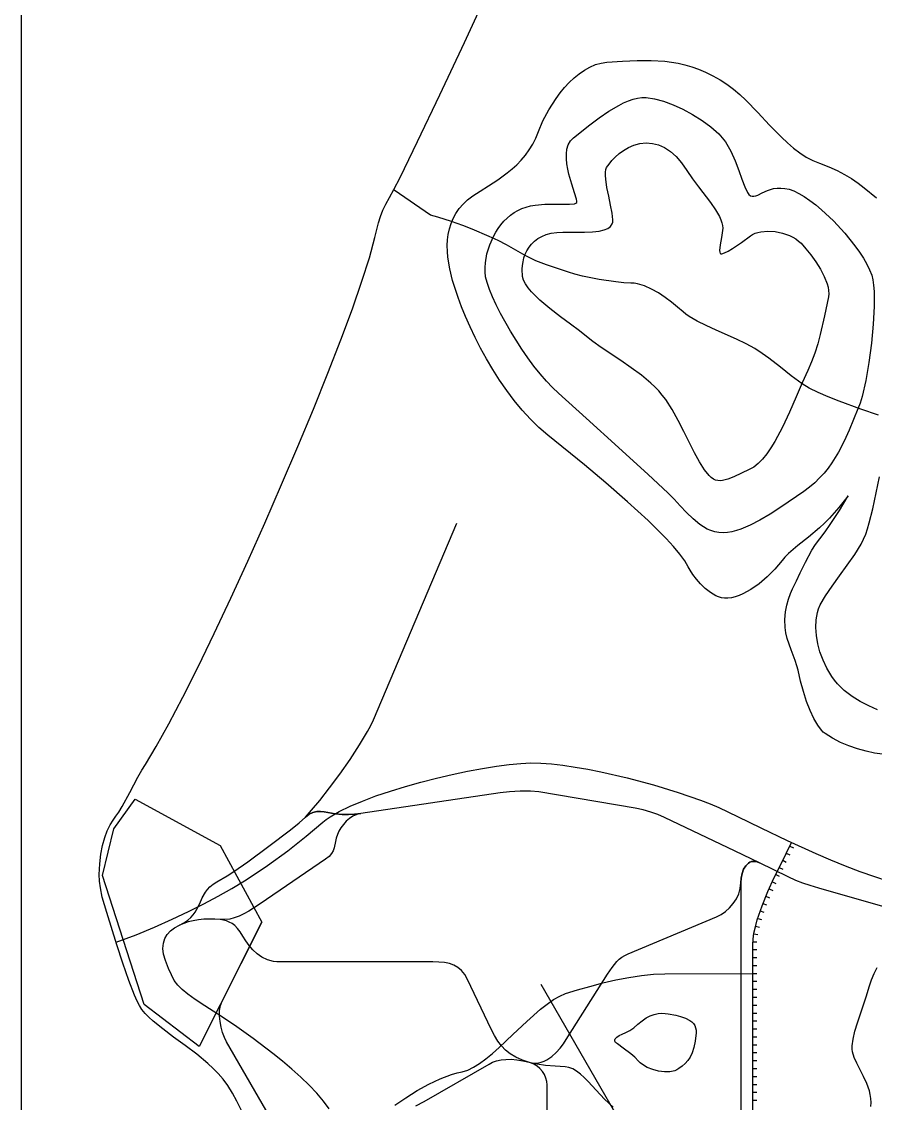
# Model space of a CAD drawing. Header units: inches. Extents: x 14835060 to 15200370, y 4673777 to 4962097.
# Drawn here: x 14835060 to 14890331, y 4788259 to 4858303 of the extents above; entities that cross this region are included whole.
import ezdxf

# ---------------------------------------------------------------- set-up
doc = ezdxf.new("R2010")
doc.units = ezdxf.units.IN
doc.header["$MEASUREMENT"] = 0
for name, color, linetype in [('100m', 7, 'Continuous'), ('1x', 7, 'Continuous'), ('1xÃ¦Â·Âµ', 7, 'Continuous'), ('200m', 7, 'Continuous'), ('500m', 7, 'Continuous'), ('Ã¥Â·ÂžÃ¥Â¢Âƒ', 7, 'Continuous'), ('Ã¥Â¸Â‚Ã¨Â¡Â—Ã¥ÂœÂ°', 7, 'Continuous'), ('Ã¦Â²Â³Ã¥Â·ÂÃ£ÂƒÂ»Ã¦Â¹Â–Ã¦Â²Â¼', 7, 'Continuous'), ('Ã¦ÂµÂ·Ã¥Â²Â¸Ã§Â·Âš', 7, 'Continuous'), ('Ã¦ÂµÂ·Ã¦Â´Â‹', 7, 'Continuous'), ('Ã¦Â¸Â…Ã¦Â°Â´Ã§Â·Âš', 7, 'Continuous'), ('Ã§ÂÂ˜Ã¥Â·ÂžÃ§Â·Âš', 7, 'Continuous'), ('Ã¨Â¥Â¿Ã¥ÂŽÂŸÃ©Â›Â»Ã©Â‰Â„', 7, 'Continuous'), ('Ã¨Â‡Â¨Ã¦ÂµÂ·Ã§Â·Âš', 7, 'Continuous')]:
    doc.layers.add(name, color=color, linetype=linetype)

msp = doc.modelspace()

# ---------------------------------------------------------------- linework, layer by layer
at = {"layer": '100m'}
for points in [[(14890789, 4810867), (14890272, 4810939), (14889728, 4811054), (14889169, 4811210), (14888610, 4811405), (14888065, 4811636), (14887547, 4811903), (14887072, 4812202), (14886960, 4812295), (14886844, 4812418), (14886604, 4812748), (14886358, 4813178), (14886115, 4813693), (14885882, 4814278), (14885669, 4814918), (14885482, 4815597), (14885330, 4816300), (14885257, 4816600), (14885149, 4816927), (14884883, 4817635), (14884628, 4818368), (14884536, 4818726), (14884485, 4819071), (14884470, 4819597), (14884509, 4820078), (14884590, 4820516), (14884701, 4820912), (14884832, 4821266), (14884971, 4821580), (14885223, 4822093), (14885469, 4822621), (14885802, 4823310), (14886221, 4824069), (14886465, 4824446), (14886730, 4824807), (14887075, 4825262), (14887410, 4825735), (14888002, 4826639), (14888580, 4827596), (14887969, 4826838), (14887366, 4826158), (14887037, 4825821), (14886708, 4825516), (14886003, 4824929), (14885314, 4824374), (14884717, 4823866), (14884478, 4823633), (14884290, 4823418), (14883819, 4822853), (14883319, 4822343), (14882800, 4821898), (14882276, 4821528), (14881758, 4821244), (14881505, 4821137), (14881258, 4821055), (14881018, 4820999), (14880788, 4820971), (14880568, 4820972), (14880360, 4821002), (14880178, 4821056), (14879998, 4821131), (14879648, 4821335), (14879318, 4821595), (14879015, 4821889), (14878746, 4822197), (14878518, 4822499), (14878339, 4822774), (14878216, 4823001), (14877996, 4823386), (14877675, 4823826), (14877266, 4824314), (14876779, 4824843), (14876227, 4825404), (14875620, 4825990), (14874291, 4827206), (14872884, 4828430), (14871491, 4829598), (14869122, 4831523), (14868548, 4832017), (14867995, 4832559), (14867462, 4833144), (14866953, 4833764), (14866466, 4834413), (14866004, 4835084), (14865568, 4835771), (14865159, 4836466), (14864777, 4837163), (14864423, 4837856), (14864100, 4838537), (14863807, 4839201), (14863546, 4839840), (14863318, 4840447), (14863123, 4841016), (14862964, 4841541), (14862779, 4842293), (14862658, 4843049), (14862628, 4843425), (14862620, 4843798), (14862637, 4844166), (14862681, 4844527), (14862754, 4844881), (14862859, 4845226), (14862998, 4845560), (14863172, 4845883), (14863385, 4846192), (14863638, 4846486), (14863934, 4846764), (14864275, 4847024), (14864740, 4847325), (14865287, 4847665), (14865886, 4848056), (14866504, 4848510), (14866811, 4848764), (14867110, 4849038), (14867397, 4849333), (14867670, 4849652), (14867924, 4849995), (14868154, 4850364), (14868357, 4850760), (14868529, 4851185), (14868811, 4851869), (14869193, 4852598), (14869418, 4852967), (14869664, 4853333), (14869929, 4853689), (14870212, 4854032), (14870511, 4854356), (14870826, 4854657), (14871154, 4854928), (14871495, 4855166), (14871847, 4855364), (14872208, 4855519), (14872577, 4855624), (14872954, 4855675), (14873965, 4855737), (14874914, 4855781), (14875819, 4855789), (14876696, 4855738), (14877131, 4855684), (14877564, 4855608), (14878000, 4855506), (14878439, 4855378), (14878885, 4855219), (14879339, 4855028), (14879804, 4854801), (14880281, 4854536), (14880720, 4854254), (14881143, 4853935), (14881554, 4853586), (14881953, 4853213), (14882729, 4852421), (14883488, 4851608), (14884249, 4850823), (14884636, 4850457), (14885030, 4850116), (14885433, 4849806), (14885847, 4849535), (14886276, 4849308), (14886721, 4849130), (14887319, 4848910), (14887857, 4848670), (14888343, 4848411), (14888791, 4848136), (14889210, 4847845), (14889612, 4847541), (14890409, 4846898)], [(14890036, 4788064), (14890052, 4788323), (14890040, 4788577), (14890004, 4788828), (14889946, 4789074), (14889779, 4789551), (14889569, 4790007), (14889129, 4790852), (14888954, 4791237), (14888848, 4791594), (14888827, 4791776), (14888829, 4791976), (14888888, 4792424), (14889009, 4792926), (14889174, 4793470), (14889568, 4794631), (14889763, 4795222), (14889934, 4795804), (14890081, 4796248), (14890255, 4796668), (14890453, 4797061)], [(14878731, 4792817), (14878673, 4792296), (14878589, 4791872), (14878481, 4791530), (14878349, 4791254), (14878195, 4791029), (14878019, 4790840), (14877824, 4790671), (14877610, 4790508), (14877489, 4790434), (14877350, 4790376), (14877031, 4790307), (14876671, 4790297), (14876293, 4790344), (14875915, 4790441), (14875560, 4790586), (14875246, 4790773), (14875112, 4790882), (14874996, 4791000), (14874758, 4791248), (14874505, 4791469), (14874011, 4791836), (14873628, 4792108), (14873513, 4792210), (14873468, 4792290), (14873472, 4792370), (14873495, 4792440), (14873591, 4792555), (14873744, 4792652), (14873942, 4792744), (14874175, 4792848), (14874431, 4792978), (14874697, 4793149), (14874962, 4793377), (14875226, 4793610), (14875492, 4793791), (14875756, 4793924), (14876015, 4794015), (14876264, 4794069), (14876499, 4794090), (14876718, 4794084), (14876914, 4794056), (14877417, 4793961), (14877726, 4793884), (14878036, 4793775), (14878320, 4793624), (14878443, 4793530), (14878549, 4793421), (14878634, 4793296), (14878695, 4793155), (14878728, 4792995), (14878731, 4792817)]]:
    msp.add_lwpolyline(points, dxfattribs=at)
at = {"layer": '1x'}
for points in [[(14852470, 4785076), (14848333, 4792241), (14848194, 4792521), (14848072, 4792841), (14847974, 4793188), (14847905, 4793550), (14847871, 4793912), (14847877, 4794262), (14847929, 4794586), (14848033, 4794871), (14850615, 4799990)], [(14877262, 4781098), (14868686, 4795953)]]:
    msp.add_lwpolyline(points, dxfattribs=at)
at = {"layer": '1xÃ¦Â·Âµ'}
for points in [[(14852470, 4785076), (14848333, 4792241), (14848194, 4792521), (14848072, 4792841), (14847974, 4793188), (14847905, 4793550), (14847871, 4793912), (14847877, 4794262), (14847929, 4794586), (14848033, 4794871), (14850615, 4799990)], [(14877262, 4781098), (14868686, 4795953)]]:
    msp.add_lwpolyline(points, dxfattribs=at)
at = {"layer": '200m'}
for points in [[(14889204, 4833225), (14888629, 4831843), (14888309, 4831133), (14887944, 4830426), (14887517, 4829734), (14887275, 4829398), (14887010, 4829071), (14886722, 4828754), (14886408, 4828449), (14886065, 4828157), (14885692, 4827880), (14884209, 4826863), (14883520, 4826415), (14882862, 4826021), (14882231, 4825693), (14881626, 4825441), (14881332, 4825347), (14881043, 4825276), (14880759, 4825228), (14880479, 4825207), (14880207, 4825218), (14879944, 4825264), (14879690, 4825342), (14879445, 4825449), (14879207, 4825582), (14878976, 4825737), (14878533, 4826102), (14878109, 4826515), (14877699, 4826953), (14877298, 4827387), (14876901, 4827791), (14875628, 4828979), (14873712, 4830734), (14871617, 4832631), (14869811, 4834241), (14869426, 4834604), (14869031, 4835024), (14868630, 4835492), (14868227, 4836001), (14867827, 4836541), (14867436, 4837104), (14866699, 4838264), (14866054, 4839412), (14865778, 4839961), (14865540, 4840481), (14865344, 4840964), (14865196, 4841401), (14865100, 4841784), (14865062, 4842104), (14865064, 4842392), (14865086, 4842684), (14865188, 4843269), (14865364, 4843845), (14865608, 4844399), (14865755, 4844662), (14865917, 4844913), (14866094, 4845152), (14866285, 4845375), (14866490, 4845581), (14866709, 4845769), (14866939, 4845936), (14867182, 4846080), (14867442, 4846199), (14867720, 4846293), (14868014, 4846365), (14868317, 4846417), (14868933, 4846476), (14869532, 4846491), (14870527, 4846487), (14870849, 4846513), (14870949, 4846543), (14871003, 4846588), (14871013, 4846671), (14870988, 4846810), (14870863, 4847225), (14870681, 4847780), (14870495, 4848421), (14870418, 4848758), (14870359, 4849096), (14870326, 4849429), (14870326, 4849750), (14870365, 4850053), (14870449, 4850331), (14870586, 4850577), (14870782, 4850785), (14871837, 4851627), (14872444, 4852075), (14873077, 4852502), (14873717, 4852877), (14874034, 4853036), (14874345, 4853170), (14874649, 4853277), (14874942, 4853351), (14875222, 4853391), (14875487, 4853391), (14876030, 4853308), (14876620, 4853149), (14877240, 4852921), (14877873, 4852632), (14878501, 4852290), (14879109, 4851903), (14879678, 4851480), (14880192, 4851028), (14880420, 4850782), (14880625, 4850512), (14880810, 4850224), (14880976, 4849922), (14881259, 4849295), (14881492, 4848673), (14881691, 4848095), (14881872, 4847602), (14882052, 4847233), (14882146, 4847108), (14882246, 4847030), (14882352, 4846995), (14882465, 4846994), (14882585, 4847021), (14882714, 4847069), (14883004, 4847209), (14883342, 4847364), (14883533, 4847432), (14883740, 4847487), (14883964, 4847521), (14884206, 4847530), (14884468, 4847506), (14884750, 4847445), (14885055, 4847340), (14885383, 4847184), (14885732, 4846978), (14886097, 4846729), (14886473, 4846440), (14886855, 4846118), (14887619, 4845396), (14888351, 4844603), (14889010, 4843782), (14889302, 4843374), (14889560, 4842976), (14889782, 4842591), (14889962, 4842225), (14890094, 4841885), (14890176, 4841574), (14890220, 4841241), (14890247, 4840838), (14890251, 4839857), (14890193, 4838711), (14890080, 4837477), (14889918, 4836233), (14889714, 4835057), (14889474, 4834029), (14889342, 4833594), (14889204, 4833225)], [(14890469, 4813740), (14889911, 4813990), (14889356, 4814279), (14888820, 4814612), (14888321, 4814992), (14888090, 4815201), (14887876, 4815423), (14887679, 4815658), (14887503, 4815908), (14887198, 4816428), (14886945, 4816957), (14886745, 4817491), (14886600, 4818023), (14886510, 4818549), (14886475, 4819064), (14886496, 4819562), (14886575, 4820038), (14886651, 4820281), (14886766, 4820544), (14887096, 4821121), (14887525, 4821753), (14888011, 4822421), (14888514, 4823109), (14888992, 4823800), (14889405, 4824475), (14889574, 4824802), (14889712, 4825119), (14889829, 4825457), (14889941, 4825847), (14890157, 4826749), (14890593, 4828818)]]:
    msp.add_lwpolyline(points, dxfattribs=at)
at = {"layer": '500m'}
msp.add_lwpolyline([(14885953, 4835714), (14885590, 4834917), (14885195, 4833999), (14884768, 4833021), (14884310, 4832040), (14883821, 4831118), (14883565, 4830697), (14883301, 4830313), (14883029, 4829973), (14882750, 4829684), (14882463, 4829455), (14882168, 4829293), (14881162, 4828838), (14880773, 4828678), (14880436, 4828587), (14880282, 4828573), (14880135, 4828583), (14879991, 4828620), (14879850, 4828686), (14879708, 4828783), (14879564, 4828913), (14879260, 4829283), (14878940, 4829789), (14878615, 4830392), (14877933, 4831770), (14877567, 4832486), (14877177, 4833181), (14876760, 4833826), (14876539, 4834120), (14876310, 4834391), (14876062, 4834648), (14875789, 4834903), (14875185, 4835404), (14874529, 4835889), (14873854, 4836355), (14872581, 4837205), (14872047, 4837580), (14871626, 4837916), (14871184, 4838274), (14870604, 4838707), (14869944, 4839197), (14869262, 4839723), (14868617, 4840266), (14868327, 4840537), (14868068, 4840805), (14867848, 4841068), (14867673, 4841323), (14867552, 4841567), (14867490, 4841799), (14867468, 4842266), (14867485, 4842510), (14867523, 4842755), (14867582, 4842999), (14867666, 4843239), (14867774, 4843471), (14867909, 4843692), (14868071, 4843898), (14868263, 4844087), (14868485, 4844255), (14868739, 4844399), (14869027, 4844515), (14869350, 4844601), (14869709, 4844652), (14870106, 4844666), (14871507, 4844670), (14872028, 4844697), (14872444, 4844745), (14872767, 4844816), (14873010, 4844914), (14873183, 4845042), (14873299, 4845204), (14873331, 4845317), (14873338, 4845474), (14873293, 4845895), (14873194, 4846417), (14873071, 4846992), (14872953, 4847572), (14872871, 4848106), (14872853, 4848342), (14872855, 4848548), (14872881, 4848719), (14872934, 4848848), (14873087, 4849069), (14873271, 4849301), (14873489, 4849534), (14873740, 4849759), (14874025, 4849967), (14874345, 4850150), (14874701, 4850298), (14875093, 4850401), (14875501, 4850446), (14875902, 4850420), (14876296, 4850323), (14876682, 4850151), (14877060, 4849902), (14877428, 4849574), (14877787, 4849163), (14878135, 4848669), (14878498, 4848132), (14878889, 4847602), (14879655, 4846589), (14879982, 4846119), (14880239, 4845682), (14880333, 4845478), (14880401, 4845285), (14880440, 4845104), (14880446, 4844935), (14880375, 4844334), (14880290, 4843845), (14880245, 4843490), (14880254, 4843370), (14880294, 4843292), (14880333, 4843274), (14880394, 4843276), (14880568, 4843331), (14880800, 4843444), (14881073, 4843602), (14881675, 4844002), (14882240, 4844427), (14882379, 4844520), (14882541, 4844595), (14882724, 4844654), (14882924, 4844697), (14883365, 4844733), (14883837, 4844704), (14884314, 4844610), (14884772, 4844452), (14884985, 4844350), (14885184, 4844232), (14885365, 4844098), (14885525, 4843949), (14885835, 4843601), (14886161, 4843196), (14886482, 4842750), (14886777, 4842280), (14887025, 4841801), (14887207, 4841332), (14887267, 4841105), (14887302, 4840887), (14887310, 4840680), (14887288, 4840484), (14887044, 4839257), (14886765, 4838034), (14886601, 4837433), (14886414, 4836844), (14886199, 4836270), (14885953, 4835714), (14885953, 4835714)], dxfattribs=at)
at = {"layer": 'Ã¥Â·ÂžÃ¥Â¢Âƒ'}
msp.add_lwpolyline([(14890538, 4832830), (14889400, 4833210), (14887993, 4833722), (14887284, 4834004), (14886622, 4834292), (14886045, 4834576), (14885592, 4834847), (14884879, 4835375), (14884191, 4835924), (14883435, 4836504), (14883003, 4836810), (14882520, 4837127), (14881964, 4837444), (14881343, 4837749), (14880023, 4838334), (14879382, 4838621), (14878793, 4838910), (14878284, 4839203), (14878070, 4839352), (14877886, 4839504), (14877532, 4839818), (14877141, 4840138), (14876723, 4840449), (14876284, 4840737), (14875834, 4840989), (14875381, 4841189), (14874934, 4841323), (14874716, 4841360), (14874502, 4841376), (14874046, 4841399), (14873537, 4841445), (14872440, 4841599), (14871365, 4841815), (14870885, 4841940), (14870468, 4842073), (14869031, 4842550), (14868346, 4842815), (14868005, 4842976), (14867663, 4843164), (14866449, 4843858), (14865901, 4844135), (14865337, 4844386), (14864223, 4844857), (14863616, 4845097), (14862893, 4845354), (14862009, 4845646), (14861526, 4845761), (14859178, 4847390)], dxfattribs=at)
at = {"layer": 'Ã¥Â¸Â‚Ã¨Â¡Â—Ã¥ÂœÂ°'}
msp.add_lwpolyline([(14840293, 4803015), (14841037, 4806040), (14842405, 4807960), (14847903, 4804959), (14850615, 4799990), (14846558, 4791948), (14842998, 4794667), (14840293, 4803015)], dxfattribs=at)
at = {"layer": 'Ã¦Â²Â³Ã¥Â·ÂÃ£ÂƒÂ»Ã¦Â¹Â–Ã¦Â²Â¼'}
for points in [[(14841178, 4798689), (14842464, 4799182), (14843672, 4799678), (14844804, 4800177), (14845864, 4800676), (14846858, 4801176), (14847790, 4801675), (14848662, 4802174), (14849480, 4802670), (14850248, 4803163), (14850969, 4803653), (14852290, 4804617), (14853475, 4805557), (14854558, 4806464), (14854778, 4806637), (14855031, 4806811), (14855627, 4807157), (14856331, 4807500), (14857128, 4807837), (14858000, 4808164), (14858931, 4808480), (14859907, 4808780), (14860911, 4809061), (14861927, 4809322), (14862939, 4809558), (14863932, 4809767), (14864888, 4809946), (14865793, 4810092), (14866630, 4810202), (14867383, 4810272), (14868036, 4810301), (14868668, 4810287), (14869361, 4810237), (14870104, 4810153), (14870890, 4810038), (14871709, 4809896), (14872550, 4809729), (14874266, 4809335), (14875963, 4808881), (14877566, 4808391), (14879000, 4807892), (14879631, 4807647), (14880191, 4807408), (14881407, 4806838), (14882913, 4806110), (14884630, 4805290), (14886481, 4804443), (14887431, 4804031), (14888385, 4803637), (14889333, 4803270), (14890265, 4802938), (14891170, 4802650)], [(14882390, 4764853), (14882397, 4798520), (14882416, 4798888), (14882473, 4799283), (14882563, 4799700), (14882683, 4800136), (14882994, 4801043), (14883372, 4801969), (14883786, 4802878), (14884202, 4803734), (14884910, 4805145)], [(14884565, 4804458), (14884795, 4804342)], [(14884796, 4804916), (14885026, 4804801)], [(14884335, 4803999), (14884564, 4803884)], [(14883882, 4803078), (14884113, 4802967)], [(14884106, 4803540), (14884336, 4803426)], [(14883663, 4802614), (14883895, 4802506)], [(14883247, 4801675), (14883484, 4801576)], [(14883450, 4802146), (14883685, 4802042)], [(14883054, 4801200), (14883293, 4801106)], [(14882712, 4800232), (14882957, 4800156)], [(14882875, 4800719), (14883116, 4800633)], [(14882573, 4799738), (14882822, 4799675)], [(14882403, 4798727), (14882659, 4798712)], [(14882465, 4799236), (14882718, 4799192)], [(14882397, 4798214), (14882654, 4798214)], [(14882397, 4797701), (14882654, 4797701)], [(14859211, 4788137), (14859925, 4788623), (14860665, 4789082), (14861416, 4789496), (14862164, 4789849), (14862893, 4790124), (14863246, 4790227), (14863589, 4790304), (14863939, 4790410), (14864312, 4790593), (14864706, 4790842), (14865116, 4791147), (14865541, 4791498), (14865977, 4791884), (14866869, 4792719), (14867770, 4793568), (14868654, 4794348), (14869083, 4794686), (14869498, 4794974), (14869897, 4795203), (14870277, 4795363), (14871043, 4795603), (14871853, 4795836), (14872689, 4796054), (14873536, 4796250), (14874377, 4796415), (14875194, 4796542), (14875972, 4796624), (14876694, 4796653), (14882397, 4796674)], [(14882397, 4797188), (14882653, 4797187)], [(14882397, 4796674), (14882653, 4796674)], [(14882397, 4796161), (14882653, 4796161)], [(14882397, 4795648), (14882653, 4795648)], [(14882396, 4795135), (14882653, 4795134)], [(14882396, 4794621), (14882653, 4794621)], [(14882396, 4794108), (14882653, 4794108)], [(14882396, 4793595), (14882653, 4793595)], [(14882396, 4793081), (14882653, 4793081)], [(14882396, 4792568), (14882653, 4792568)], [(14882396, 4792055), (14882652, 4792055)], [(14882396, 4791542), (14882652, 4791542)], [(14882396, 4791028), (14882652, 4791028)], [(14882396, 4790515), (14882652, 4790515)], [(14882395, 4790002), (14882652, 4790002)], [(14882395, 4789489), (14882652, 4789489)], [(14882395, 4788975), (14882652, 4788975)], [(14882395, 4788462), (14882652, 4788462)]]:
    msp.add_lwpolyline(points, dxfattribs=at)
at = {"layer": 'Ã¦Â¸Â…Ã¦Â°Â´Ã§Â·Âš'}
for points in [[(14881617, 4802532), (14881638, 4802851), (14881700, 4803152), (14881801, 4803423), (14881939, 4803649), (14882112, 4803816), (14882211, 4803874), (14882318, 4803912), (14882433, 4803928), (14882556, 4803921), (14882686, 4803890), (14882823, 4803831)], [(14882823, 4803831), (14882686, 4803890), (14882556, 4803921), (14882433, 4803928), (14882318, 4803912), (14882211, 4803874), (14882112, 4803816), (14881939, 4803649), (14881801, 4803423), (14881700, 4803152), (14881638, 4802851), (14881617, 4802532)], [(14867909, 4790920), (14868117, 4790877), (14868318, 4790866), (14868513, 4790882), (14868702, 4790924), (14868883, 4790988), (14869056, 4791073), (14869380, 4791289), (14869671, 4791550), (14869926, 4791835), (14870143, 4792120), (14870319, 4792384), (14872993, 4796619), (14873291, 4797064), (14873591, 4797434), (14873752, 4797590), (14873924, 4797727), (14874111, 4797844), (14874317, 4797943), (14880038, 4800336), (14880339, 4800489), (14880628, 4800688), (14880896, 4800928), (14881133, 4801203), (14881332, 4801506), (14881485, 4801833), (14881583, 4802177), (14881617, 4802532), (14881617, 4783837)], [(14867909, 4790920), (14868117, 4790877), (14868318, 4790866), (14868513, 4790882), (14868702, 4790924), (14868883, 4790988), (14869056, 4791073), (14869380, 4791289), (14869671, 4791550), (14869926, 4791835), (14870143, 4792120), (14870319, 4792384), (14872993, 4796619), (14873291, 4797064), (14873591, 4797434), (14873752, 4797590), (14873924, 4797727), (14874111, 4797844), (14874317, 4797943), (14880038, 4800336), (14880339, 4800489), (14880628, 4800688), (14880896, 4800928), (14881133, 4801203), (14881332, 4801506), (14881485, 4801833), (14881583, 4802177), (14881617, 4802532)], [(14881617, 4802532), (14881617, 4783837)], [(14873356, 4788003), (14873069, 4788262), (14872791, 4788539), (14872252, 4789115), (14871735, 4789671), (14871482, 4789923), (14871231, 4790148), (14870983, 4790338), (14870736, 4790485), (14870489, 4790583), (14870242, 4790624), (14869596, 4790660), (14868983, 4790717), (14868438, 4790795), (14867996, 4790894), (14867489, 4791061), (14867060, 4791247), (14866696, 4791458), (14866386, 4791698), (14866119, 4791975), (14865883, 4792292), (14865666, 4792656), (14865457, 4793071), (14863933, 4796288), (14863751, 4796608), (14863543, 4796863), (14863307, 4797060), (14863043, 4797206), (14862750, 4797308), (14862426, 4797372), (14862069, 4797406), (14861679, 4797416), (14851798, 4797416), (14851574, 4797425), (14851362, 4797454), (14850969, 4797560), (14850616, 4797726), (14850302, 4797941), (14850024, 4798194), (14849781, 4798476), (14849568, 4798776), (14849385, 4799085), (14849215, 4799365), (14849043, 4799590), (14848869, 4799767), (14848690, 4799901), (14848506, 4800000), (14848316, 4800071), (14847912, 4800154), (14847560, 4800188), (14847205, 4800196), (14846852, 4800179), (14846506, 4800141), (14846171, 4800082), (14845852, 4800005), (14845552, 4799912), (14845277, 4799805)], [(14873356, 4788003), (14873069, 4788262), (14872791, 4788539), (14872252, 4789115), (14871735, 4789671), (14871482, 4789923), (14871231, 4790148), (14870983, 4790338), (14870736, 4790485), (14870489, 4790583), (14870242, 4790624), (14869596, 4790660), (14868983, 4790717), (14868438, 4790795), (14867996, 4790894), (14867489, 4791061), (14867060, 4791247), (14866696, 4791458), (14866386, 4791698), (14866119, 4791975), (14865883, 4792292), (14865666, 4792656), (14865457, 4793071), (14863933, 4796288), (14863751, 4796608), (14863543, 4796863), (14863307, 4797060), (14863043, 4797206), (14862750, 4797308), (14862426, 4797372), (14862069, 4797406), (14861679, 4797416), (14851798, 4797416), (14851574, 4797425), (14851362, 4797454), (14850969, 4797560), (14850616, 4797726), (14850302, 4797941), (14850024, 4798194), (14849781, 4798476), (14849568, 4798776), (14849385, 4799085), (14849215, 4799365), (14849043, 4799590), (14848869, 4799767), (14848690, 4799901), (14848506, 4800000), (14848316, 4800071), (14847912, 4800154), (14847560, 4800188), (14847205, 4800196), (14846852, 4800179), (14846506, 4800141), (14846171, 4800082), (14845852, 4800005), (14845552, 4799912), (14845277, 4799805)], [(14860591, 4788097), (14861117, 4788378), (14865320, 4790805), (14865552, 4790919), (14865812, 4791009), (14866098, 4791071), (14866411, 4791106), (14866749, 4791110), (14867112, 4791081), (14867499, 4791019), (14867909, 4790920)], [(14860591, 4788097), (14861117, 4788378), (14865320, 4790805), (14865552, 4790919), (14865812, 4791009), (14866098, 4791071), (14866411, 4791106), (14866749, 4791110), (14867112, 4791081), (14867499, 4791019), (14867909, 4790920)]]:
    msp.add_lwpolyline(points, dxfattribs=at)
at = {"layer": 'Ã¦ÂµÂ·Ã¥Â²Â¸Ã§Â·Âš'}
msp.add_lwpolyline([(14849562, 4787271), (14848999, 4788404), (14848706, 4788926), (14848407, 4789406), (14848102, 4789833), (14847792, 4790198), (14847468, 4790524), (14847124, 4790839), (14846397, 4791441), (14845644, 4792010), (14844900, 4792553), (14844198, 4793077), (14843572, 4793586), (14843299, 4793837), (14843058, 4794087), (14842852, 4794337), (14842688, 4794587), (14842535, 4794884), (14842367, 4795263), (14841998, 4796218), (14841607, 4797340), (14841221, 4798519), (14840575, 4800611), (14840281, 4801611), (14840162, 4802222), (14840110, 4802650), (14840088, 4803078), (14840114, 4803765), (14840187, 4804393), (14840299, 4804961), (14840442, 4805468), (14840607, 4805911), (14840788, 4806290), (14840975, 4806602), (14841161, 4806847), (14841356, 4807111), (14841577, 4807475), (14842072, 4808392), (14842588, 4809376), (14842837, 4809826), (14843069, 4810210), (14843774, 4811369), (14844590, 4812836), (14845498, 4814571), (14846482, 4816533), (14847522, 4818681), (14848601, 4820975), (14849701, 4823374), (14850803, 4825838), (14851891, 4828326), (14852946, 4830798), (14853949, 4833213), (14854883, 4835530), (14855731, 4837709), (14856473, 4839709), (14857092, 4841490), (14857571, 4843012), (14857923, 4844316), (14858171, 4845280), (14858296, 4845692), (14858445, 4846088), (14858632, 4846491), (14858875, 4846924), (14859151, 4847423), (14859560, 4848220), (14860699, 4850543), (14862139, 4853562), (14863727, 4856944), (14866738, 4863470)], dxfattribs=at)
at = {"layer": 'Ã¦ÂµÂ·Ã¦Â´Â‹'}
msp.add_lwpolyline([(14835060, 4962097), (15200370, 4962097), (15200370, 4673777), (14835060, 4673777), (14835060, 4962097)], dxfattribs=at)
at = {"layer": 'Ã§ÂÂ˜Ã¥Â·ÂžÃ§Â·Âš'}
for points in [[(14892470, 4800530), (14886678, 4802186), (14886107, 4802356), (14885633, 4802515), (14885184, 4802695), (14884686, 4802926), (14882823, 4803831), (14881252, 4804585), (14876686, 4806772), (14876256, 4806960), (14875792, 4807125), (14875297, 4807265), (14874776, 4807373), (14868539, 4808439), (14867998, 4808484), (14867328, 4808479), (14866642, 4808436), (14866051, 4808368), (14857025, 4807030), (14856756, 4806964), (14856506, 4806853), (14856278, 4806704), (14856073, 4806525), (14855891, 4806324), (14855734, 4806107), (14855604, 4805883), (14855500, 4805658), (14855428, 4805438), (14855378, 4805224), (14855288, 4804815), (14855219, 4804619), (14855114, 4804429), (14854960, 4804245), (14854741, 4804067), (14850508, 4801175), (14849776, 4800703), (14849446, 4800521), (14849133, 4800374), (14848829, 4800264), (14848529, 4800190), (14848225, 4800154), (14847912, 4800154)], [(14892470, 4800530), (14886678, 4802186), (14886107, 4802356), (14885633, 4802515), (14885184, 4802695), (14884686, 4802926), (14882823, 4803831), (14881252, 4804585), (14876686, 4806772), (14876256, 4806960), (14875792, 4807125), (14875297, 4807265), (14874776, 4807373), (14868539, 4808439), (14867998, 4808484), (14867328, 4808479), (14866642, 4808436), (14866051, 4808368), (14857025, 4807030), (14856756, 4806964), (14856506, 4806853), (14856278, 4806704), (14856073, 4806525), (14855891, 4806324), (14855734, 4806107), (14855604, 4805883), (14855500, 4805658), (14855428, 4805438), (14855378, 4805224), (14855288, 4804815), (14855219, 4804619), (14855114, 4804429), (14854960, 4804245), (14854741, 4804067), (14850508, 4801175), (14849776, 4800703), (14849446, 4800521), (14849133, 4800374), (14848829, 4800264), (14848529, 4800190), (14848225, 4800154), (14847912, 4800154)], [(14853437, 4806799), (14853681, 4806983), (14853923, 4807098), (14854165, 4807154), (14854406, 4807165), (14854646, 4807144), (14854885, 4807103), (14855363, 4807012), (14855810, 4806962), (14856216, 4806953), (14856612, 4806978), (14857025, 4807030)], [(14857025, 4807030), (14856612, 4806978), (14856216, 4806953), (14855810, 4806962), (14855363, 4807012), (14854885, 4807103), (14854646, 4807144), (14854406, 4807165), (14854165, 4807154), (14853923, 4807098), (14853681, 4806983), (14853437, 4806799)]]:
    msp.add_lwpolyline(points, dxfattribs=at)
at = {"layer": 'Ã¨Â¥Â¿Ã¥ÂŽÂŸÃ©Â›Â»Ã©Â‰Â„'}
msp.add_lwpolyline([(14868556, 4772709), (14868768, 4773542), (14868937, 4774347), (14869048, 4775152), (14869078, 4775563), (14869088, 4775984), (14869088, 4789452), (14869066, 4789675), (14869004, 4789901), (14868905, 4790122), (14868773, 4790329), (14868613, 4790517), (14868430, 4790677), (14868227, 4790802), (14868008, 4790886)], dxfattribs=at)
msp.add_lwpolyline([(14868556, 4772709), (14868768, 4773542), (14868937, 4774347), (14869048, 4775152), (14869078, 4775563), (14869088, 4775984), (14869088, 4789452), (14869066, 4789675), (14869004, 4789901), (14868905, 4790122), (14868773, 4790329), (14868613, 4790517), (14868430, 4790677), (14868227, 4790802), (14868008, 4790886)], dxfattribs=at)
at = {"layer": 'Ã¨Â‡Â¨Ã¦ÂµÂ·Ã§Â·Âš'}
for points in [[(14845277, 4799805), (14845569, 4799959), (14845810, 4800121), (14846009, 4800290), (14846171, 4800465), (14846303, 4800645), (14846412, 4800828), (14846588, 4801201), (14846751, 4801574), (14846955, 4801940), (14847089, 4802117), (14847253, 4802289), (14847454, 4802454), (14847698, 4802612), (14848357, 4802998), (14848787, 4803273), (14849704, 4803907), (14851074, 4804902), (14852462, 4805964), (14853029, 4806428), (14853437, 4806799), (14853834, 4807234), (14854368, 4807880), (14854993, 4808681), (14855662, 4809583), (14856327, 4810529), (14856942, 4811466), (14857460, 4812337), (14857667, 4812731), (14857833, 4813088), (14863229, 4825837)], [(14845277, 4799805), (14845569, 4799959), (14845810, 4800121), (14846009, 4800290), (14846171, 4800465), (14846303, 4800645), (14846412, 4800828), (14846588, 4801201), (14846751, 4801574), (14846955, 4801940), (14847089, 4802117), (14847253, 4802289), (14847454, 4802454), (14847698, 4802612), (14848357, 4802998), (14848787, 4803273), (14849704, 4803907), (14851074, 4804902), (14852462, 4805964), (14853029, 4806428), (14853437, 4806799), (14853834, 4807234), (14854368, 4807880), (14854993, 4808681), (14855662, 4809583), (14856327, 4810529), (14856942, 4811466), (14857460, 4812337), (14857667, 4812731), (14857833, 4813088), (14863229, 4825837)], [(14854963, 4787900), (14854606, 4788399), (14854176, 4788911), (14853685, 4789431), (14853143, 4789954), (14852561, 4790476), (14851950, 4790992), (14851320, 4791497), (14850050, 4792456), (14848835, 4793315), (14847763, 4794036), (14846920, 4794582), (14846298, 4794986), (14845816, 4795326), (14845447, 4795628), (14845165, 4795919), (14844943, 4796225), (14844756, 4796573), (14844576, 4796990), (14844378, 4797502), (14844253, 4797919), (14844207, 4798295), (14844234, 4798633), (14844329, 4798934), (14844486, 4799200), (14844701, 4799433), (14844966, 4799634), (14845277, 4799805)], [(14854963, 4787900), (14854606, 4788399), (14854176, 4788911), (14853685, 4789431), (14853143, 4789954), (14852561, 4790476), (14851950, 4790992), (14851320, 4791497), (14850050, 4792456), (14848835, 4793315), (14847763, 4794036), (14846920, 4794582), (14846298, 4794986), (14845816, 4795326), (14845447, 4795628), (14845165, 4795919), (14844943, 4796225), (14844756, 4796573), (14844576, 4796990), (14844378, 4797502), (14844253, 4797919), (14844207, 4798295), (14844234, 4798633), (14844329, 4798934), (14844486, 4799200), (14844701, 4799433), (14844966, 4799634), (14845277, 4799805)]]:
    msp.add_lwpolyline(points, dxfattribs=at)

doc.saveas('drawing.dxf')
